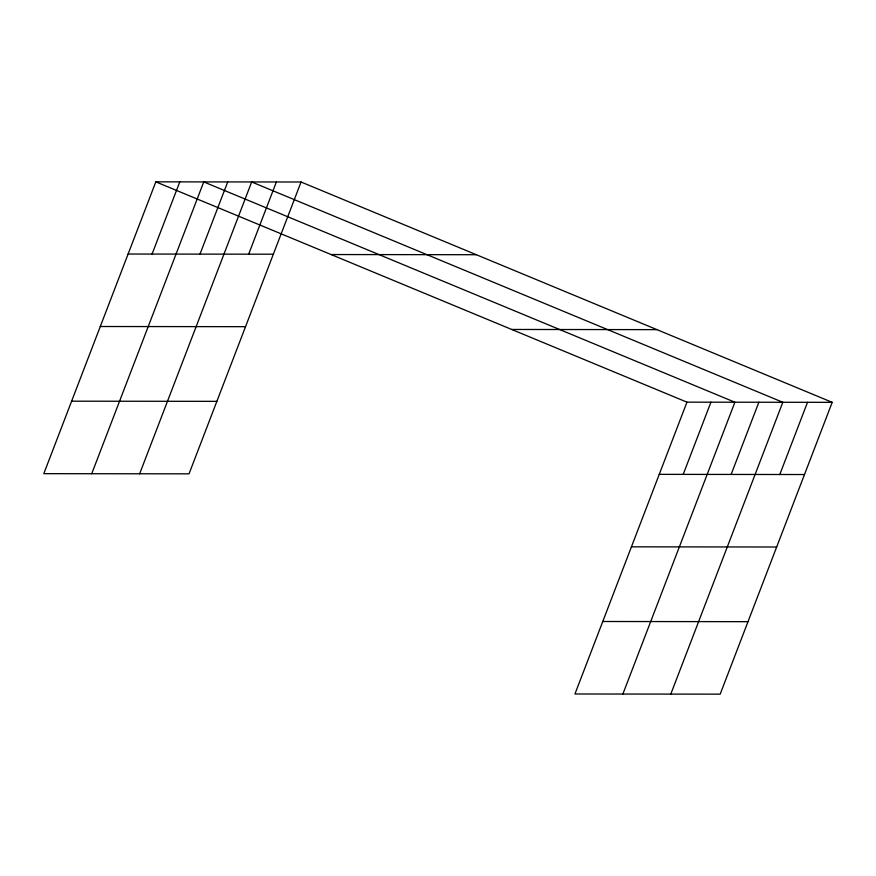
<?xml version="1.0" encoding="UTF-8"?>
<svg xmlns="http://www.w3.org/2000/svg" width="876" height="876" viewBox="0 0 876 876"><rect width="100%" height="100%" fill="white"/><g stroke="black" fill="none" stroke-linecap="round" stroke-linejoin="round"><path stroke-width="1.31" d="M301.059 182.011L155.819 181.847L43.8 473.664L189.041 473.839L301.059 182.011L832.2 402.336L720.182 694.153L574.941 693.989L686.959 402.161L832.2 402.336M152.074 254.051L179.788 181.869M91.728 473.719L203.747 181.901L734.887 402.226L622.869 694.044M200.002 254.117L227.716 181.923M139.656 473.774L251.675 181.956L782.815 402.281L670.797 694.099M248.664 254.171L276.367 181.989M683.214 474.376L710.918 402.194M731.142 474.442L758.857 402.248M779.804 474.496L807.508 402.314M128.104 254.029L273.356 254.204M331.095 254.544L476.336 254.719M100.291 326.507L245.532 326.682M511.683 329.464L656.923 329.639M71.624 401.186L216.865 401.35M659.245 474.354L804.486 474.529M631.421 546.832L776.673 547.007M602.765 621.5L748.005 621.675M155.819 181.847L686.959 402.161"/></g></svg>
